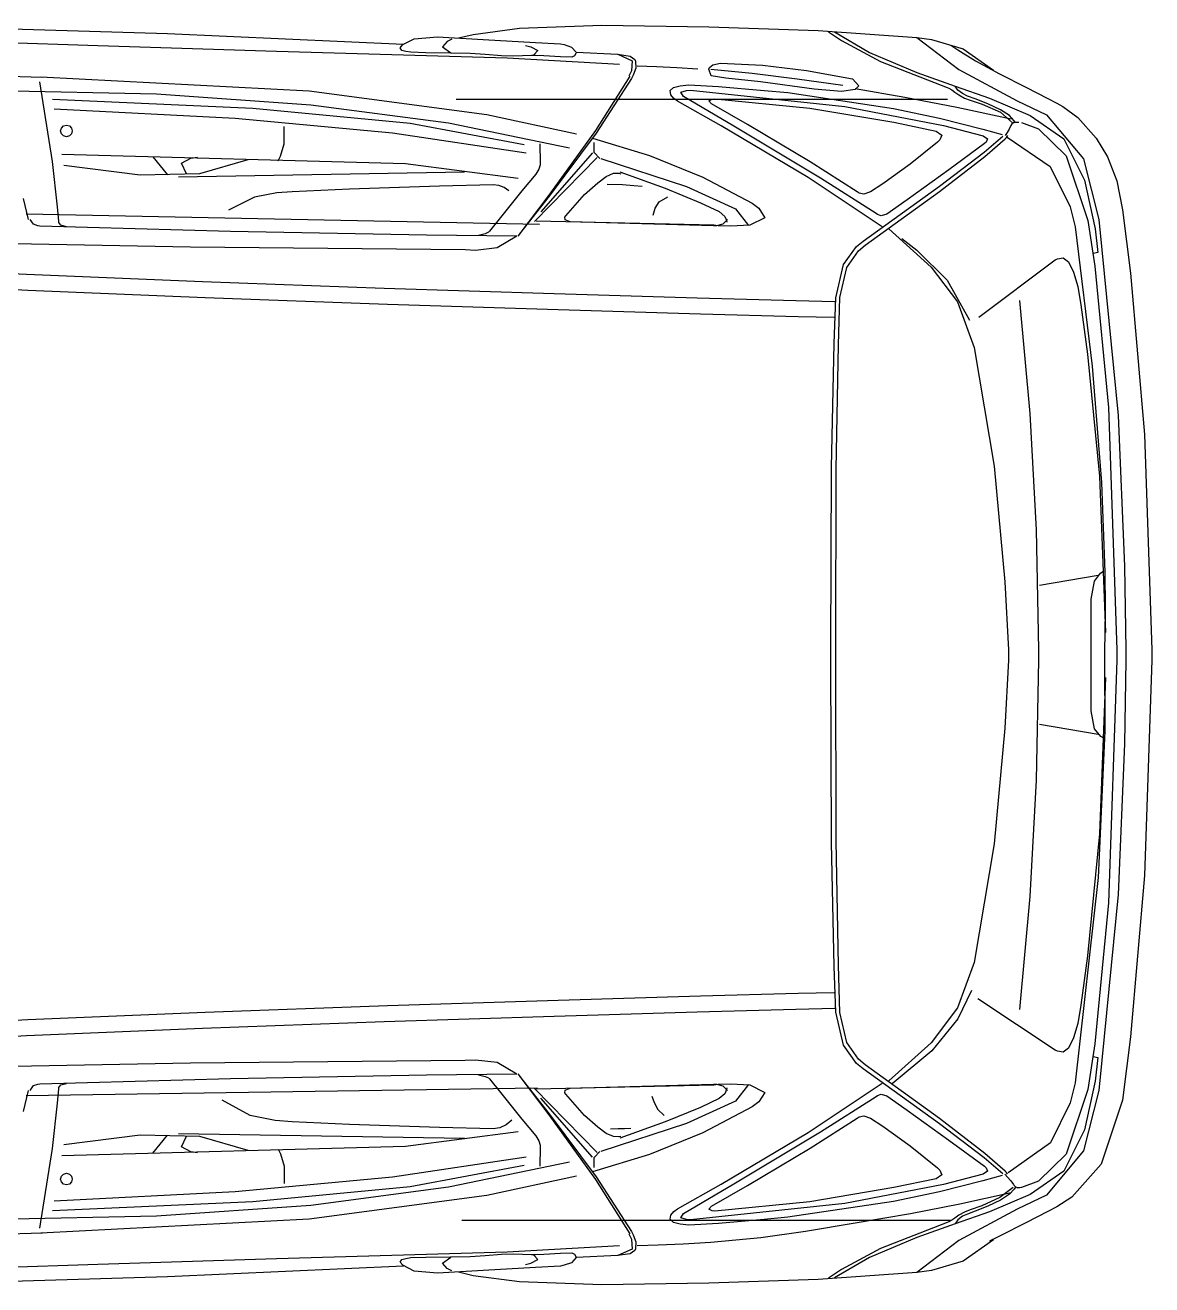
# Model space of a CAD drawing. Extents: x -577 to 2995, y -976 to 954.
# Drawn here: x 1526 to 2995, y -832 to 810 of the extents above; entities that cross this region are included whole.
import ezdxf

# ---------------------------------------------------------------- set-up
doc = ezdxf.new("R2010")
doc.units = 0
doc.header["$LTSCALE"] = 5
doc.header["$MEASUREMENT"] = 0
doc.layers.add('000_FREI-LASSEN', color=7, linetype='CONTINUOUS')
doc.layers.add('001_HILFSLINIEN', color=7, linetype='CONTINUOUS')

# ---------------------------------------------------------------- blocks, each defined once
blk = doc.blocks.new('MB_A-KLASSE_G_1')
at = {"layer": '001_HILFSLINIEN', "color": 7, "linetype": 'Continuous'}
for p, q in [((1492.7, 805.9), (1711.3, 799.3)), ((2110, 798.3), (2170.7, 806.4)), ((2170.7, 806.4), (2277.9, 810.3)), ((2277.9, 810.3), (2417.3, 808.2)), ((2417.3, 808.2), (2559.9, 803.2)), ((1453.4, 789.3), (1620.4, 783.8)), ((1711.3, 799.3), (2019.1, 785.7)), ((2018.5, 784.9), (2033.1, 792.3)), ((2033.1, 792.3), (2063.7, 795)), ((2063.7, 795), (2123.1, 791.6)), ((2076.3, 789), (2070.1, 781.9)), ((2082.1, 792.1), (2076.3, 789)), ((2090.8, 793.9), (2110, 798.3)), ((2123.1, 791.6), (2191.4, 787.7)), ((2559.9, 803.2), (2688.5, 794.3)), ((2573.5, 801.6), (2590.2, 790.3)), ((2581.4, 801.4), (2626.9, 774.8)), ((2590.2, 790.3), (2641.2, 762.9)), ((2688.5, 794.3), (2707.7, 791.7)), ((2688.5, 794.3), (2743.2, 752.7)), ((2707.7, 791.7), (2749.1, 779.6)), ((1620.4, 783.8), (1853.5, 776.2)), ((1853.5, 776.2), (2154.5, 767.8)), ((2014.7, 780.7), (2018.5, 784.9)), ((2016.9, 777.4), (2014.7, 780.7)), ((2022.2, 775.9), (2016.9, 777.4)), ((2028.7, 774.9), (2022.2, 775.9)), ((2048.2, 774.1), (2028.7, 774.9)), ((2080.6, 773.6), (2048.2, 774.1)), ((2070.1, 781.9), (2080.8, 774.2)), ((2106.2, 773.2), (2080.6, 773.6)), ((2125.6, 771.9), (2106.2, 773.2)), ((2178.2, 783.9), (2185.1, 781.9)), ((2185.1, 781.9), (2194.3, 777.2)), ((2194.3, 777.2), (2189.2, 771.5)), ((2191.4, 787.7), (2224, 785.8)), ((2224, 785.8), (2228.8, 784.9)), ((2228.8, 784.9), (2238.1, 781.6)), ((2238.1, 781.6), (2244.4, 774.9)), ((2244.1, 773.3), (2242.4, 770.2)), ((2244.4, 774.9), (2244.1, 773.3)), ((2244.4, 774.9), (2298.9, 772.3)), ((2298.3, 772.3), (2314.7, 769.8)), ((2298.9, 772.3), (2317.3, 763.8)), ((2626.9, 774.8), (2688.7, 748.7)), ((2733.1, 784.4), (2742.2, 778.3)), ((2742.2, 778.3), (2765.3, 763.9)), ((2749.1, 779.6), (2788.7, 751.6)), ((2146.8, 770.2), (2125.6, 771.9)), ((2162.2, 769.7), (2146.8, 770.2)), ((2154.5, 767.8), (2301.1, 759.5)), ((2174.2, 770.3), (2162.2, 769.7)), ((2186, 770.7), (2174.2, 770.3)), ((2191.4, 770.9), (2186, 770.7)), ((2202.4, 770.3), (2191.4, 770.9)), ((2224, 769.2), (2202.4, 770.3)), ((2238.6, 768.6), (2224, 769.2)), ((2242.4, 770.2), (2238.6, 768.6)), ((2314.7, 769.8), (2321, 765.5)), ((2317.3, 763.8), (2316.7, 750.6)), ((2321, 765.5), (2321.9, 763.2)), ((2321.9, 763.2), (2322.3, 754.4)), ((2323.8, 757.1), (2349.3, 756.3)), ((2349.3, 756.3), (2375.7, 755.1)), ((2418.3, 754.9), (2422.7, 758.6)), ((2422.7, 758.6), (2432.8, 760.6)), ((2432.8, 760.6), (2487.3, 758)), ((2487.3, 758), (2544.6, 751.2)), ((2641.2, 762.9), (2728.3, 729.2)), ((2765.3, 763.9), (2796.5, 746.9)), ((1465.3, 744.8), (1548.6, 742.4)), ((1546.2, 743), (1896.2, 724.8)), ((2314.2, 743.8), (2269.5, 673)), ((2316.4, 740.8), (2270.4, 669.3)), ((2316.7, 750.6), (2312.9, 743.8)), ((2318.7, 745.1), (2316.4, 740.8)), ((2322.3, 754.4), (2318.7, 745.1)), ((2375.7, 755.1), (2403.1, 753.2)), ((2417.4, 752.9), (2418.3, 754.9)), ((2420.3, 744.2), (2417.4, 752.9)), ((2420, 753), (2473.9, 747.7)), ((2439.7, 741.4), (2420.3, 744.2)), ((2484.6, 736.3), (2439.7, 741.4)), ((2473.9, 747.7), (2532.4, 740.5)), ((2532.4, 740.5), (2592.1, 731.9)), ((2544.6, 751.2), (2604.7, 740.2)), ((2604.7, 740.2), (2613, 731.4)), ((2688.7, 748.7), (2738.8, 730.6)), ((2743.2, 752.7), (2819.3, 711.7)), ((2796.5, 746.9), (2830.7, 729.6)), ((1475.5, 725.4), (1697.1, 720.9)), ((1561.4, 632.6), (1545.1, 736.4)), ((1896.2, 724.8), (2127.9, 693.9)), ((2367.1, 724.9), (2371.4, 729)), ((2368, 719.5), (2367.1, 724.9)), ((2371.4, 729), (2380.2, 731.4)), ((2380.2, 731.4), (2391.2, 732.6)), ((2380.8, 722.8), (2388.3, 725)), ((2384.3, 717.4), (2380.8, 722.8)), ((2388.3, 725), (2393.7, 725.4)), ((2391.2, 732.6), (2429.8, 730.3)), ((2393.7, 725.4), (2594.6, 704.1)), ((2429.8, 730.3), (2489.6, 725.1)), ((2554.6, 726.7), (2484.6, 736.3)), ((2489.6, 725.1), (2520.6, 722.3)), ((2590.2, 723.8), (2554.6, 726.7)), ((2608.3, 726.6), (2590.2, 723.8)), ((2613, 731.4), (2608.3, 726.6)), ((2608.4, 727.8), (2673.2, 716.5)), ((2728.3, 729.2), (2730.2, 728.2)), ((2730.2, 728.2), (2734.1, 725.8)), ((2734.1, 725.8), (2738, 723.1)), ((2738, 723.1), (2743.2, 719.6)), ((2738.8, 730.6), (2783.5, 715.3)), ((2741.9, 725.7), (2738.8, 730.6)), ((2748.4, 721), (2741.9, 725.7)), ((2830.7, 729.6), (2859.3, 714.8)), ((1561.6, 713.6), (1822.7, 702.2)), ((1697.1, 720.9), (1898.3, 706.6)), ((1898.3, 706.6), (2078.1, 683)), ((2088, 713.6), (2728.6, 713.6)), ((2371.9, 714.7), (2368, 719.5)), ((2376.6, 711.4), (2371.9, 714.7)), ((2433.6, 679), (2376.6, 711.4)), ((2450.1, 678.5), (2384.3, 717.4)), ((2417.3, 711.8), (2421.9, 713.7)), ((2420.7, 707.8), (2417.3, 711.8)), ((2467.6, 680.9), (2420.7, 707.8)), ((2421.9, 713.7), (2425.4, 714.1)), ((2425.4, 714.1), (2549.2, 702)), ((2520.6, 722.3), (2658.4, 701.5)), ((2673.2, 716.5), (2741, 703.3)), ((2743.2, 719.6), (2750.8, 715.3)), ((2754.6, 717.9), (2748.4, 721)), ((2750.8, 715.3), (2758.1, 712.3)), ((2764.6, 714.2), (2754.6, 717.9)), ((2758.1, 712.3), (2773.9, 707.2)), ((2781.1, 707.7), (2764.6, 714.2)), ((2773.9, 707.2), (2797.9, 696.7)), ((2797.7, 700.1), (2781.1, 707.7)), ((2783.5, 715.3), (2836.3, 692.4)), ((2819.3, 711.7), (2857.8, 693.2)), ((2859.3, 714.8), (2871.3, 708.5)), ((2871.3, 708.5), (2879.2, 704.1)), ((1563.7, 701.1), (1799.6, 689.1)), ((1822.7, 702.2), (2027.7, 682.5)), ((2127.9, 693.9), (2245, 668.8)), ((2549.2, 702), (2658.6, 683.6)), ((2594.6, 704.1), (2723.3, 679.5)), ((2658.4, 701.5), (2718.2, 689.2)), ((2741, 703.3), (2811.7, 688.3)), ((2809.3, 692.3), (2797.7, 700.1)), ((2797.9, 696.7), (2813.2, 683)), ((2815.6, 685.7), (2809.3, 692.3)), ((2836.3, 692.4), (2880.5, 662.1)), ((2857.8, 693.2), (2906, 635.8)), ((2879.2, 704.1), (2898.6, 689.7)), ((1572.1, 672.3), (1573.2, 676.2)), ((1573.2, 676.2), (1575.9, 678.9)), ((1575.9, 678.9), (1579.7, 679.9)), ((1579.7, 679.9), (1583.5, 678.9)), ((1583.5, 678.9), (1586.3, 676.2)), ((1586.3, 676.2), (1587.3, 672.3)), ((1799.6, 689.1), (2004.7, 670)), ((1863.5, 655.6), (1863.8, 678.2)), ((2027.7, 682.5), (2176.5, 654.6)), ((2078.1, 683), (2235.7, 650.5)), ((2546.9, 611.5), (2433.6, 679)), ((2562.8, 610.7), (2450.1, 678.5)), ((2549.6, 631.9), (2467.6, 680.9)), ((2658.6, 683.6), (2714, 672.2)), ((2718.2, 689.2), (2774.9, 674.8)), ((2723.3, 679.5), (2775, 666.2)), ((2774.9, 674.8), (2800, 667.9)), ((2808.9, 674.6), (2806.3, 670.2)), ((2811.2, 679.4), (2808.9, 674.6)), ((2812.1, 680.9), (2811.2, 679.4)), ((2815.3, 683.3), (2812.1, 680.9)), ((2821.5, 683.4), (2815.3, 683.3)), ((2817.5, 682.8), (2815.6, 685.7)), ((2825, 683.4), (2847.2, 675.1)), ((2847.2, 675.1), (2883.5, 639.7)), ((2898.6, 689.7), (2922.6, 663)), ((1573.2, 668.5), (1572.1, 672.3)), ((1575.9, 665.8), (1573.2, 668.5)), ((1579.7, 664.8), (1575.9, 665.8)), ((1583.5, 665.8), (1579.7, 664.8)), ((1586.3, 668.5), (1583.5, 665.8)), ((1587.3, 672.3), (1586.3, 668.5)), ((2004.7, 670), (2179, 643.8)), ((2269.5, 673), (2208.7, 588.6)), ((2270.4, 669.3), (2209.1, 587.2)), ((2265.5, 663.1), (2340.1, 640.3)), ((2267.7, 644.1), (2267.7, 657.2)), ((2715.8, 657.8), (2679.9, 628.9)), ((2714, 672.2), (2721.2, 666.9)), ((2718.7, 660.7), (2715.8, 657.8)), ((2721.2, 666.9), (2718.7, 660.7)), ((2775, 666.2), (2780.6, 662.2)), ((2776.4, 644.7), (2800.9, 665.7)), ((2778.9, 657.9), (2776.7, 655.8)), ((2777.4, 639), (2803.9, 661.9)), ((2780.6, 662.2), (2778.9, 657.9)), ((2806.3, 670.2), (2803.8, 666.4)), ((2803.9, 661.9), (2804.3, 662.5)), ((2804.3, 662.5), (2805.5, 664)), ((2805.5, 664), (2807.2, 666.4)), ((2806.4, 664.4), (2862.6, 625.8)), ((2880.5, 662.1), (2907.5, 608.3)), ((2922.6, 663), (2937.2, 638.5)), ((1573.7, 642.2), (2021.7, 630.1)), ((1858.6, 639.6), (1863.5, 655.6)), ((2196.8, 655.6), (2197.6, 630.8)), ((2265.9, 643.8), (2198.3, 566.9)), ((2275.4, 636.4), (2267.7, 644.1)), ((2718.2, 600.5), (2776.4, 644.7)), ((2776.7, 655.8), (2730.5, 621.5)), ((1568.2, 573.5), (1561.4, 632.6)), ((1675.7, 614.9), (1576.2, 627.2)), ((1692.4, 638.6), (1711.4, 615)), ((1729.5, 630.5), (1741.7, 636.7)), ((1736.1, 616.3), (1729.5, 630.5)), ((1741.7, 636.7), (1750.7, 638)), ((1816.1, 634.8), (1753.1, 616.3)), ((1855.6, 633.4), (1858.6, 639.6)), ((2021.7, 630.1), (2168.9, 610.9)), ((2271.8, 637.9), (2190.1, 554.3)), ((2197.4, 628.3), (2195.9, 622.6)), ((2197.6, 630.8), (2197.4, 628.3)), ((2276.7, 636.4), (2388.1, 600)), ((2340.1, 640.3), (2409.6, 612)), ((2610.8, 592.8), (2549.6, 631.9)), ((2679.9, 628.9), (2644.4, 603.6)), ((2718.1, 593.5), (2777.4, 639)), ((2862.6, 625.8), (2888.7, 573.4)), ((2883.5, 639.7), (2911.5, 555.7)), ((2906, 635.8), (2926.1, 556.9)), ((2937.2, 638.5), (2949.3, 607.5)), ((1753.1, 616.3), (1675.7, 614.9)), ((1725.6, 612.7), (2098.6, 619.1)), ((2191.9, 616.1), (2173.7, 594.1)), ((2195.9, 622.6), (2191.9, 616.1)), ((2272.6, 604.7), (2283.7, 612.8)), ((2283.7, 612.8), (2292.9, 617.1)), ((2292.9, 617.1), (2299.9, 617.3)), ((2299.9, 617.3), (2302.7, 616.6)), ((2301.2, 619), (2360.3, 597.9)), ((2409.6, 612), (2474, 578.1)), ((2643.3, 547.5), (2546.9, 611.5)), ((2635.6, 564.9), (2562.8, 610.7)), ((2730.5, 621.5), (2676, 582.4)), ((2907.5, 608.3), (2921.1, 544.5)), ((1853.9, 591.6), (1825.1, 585.9)), ((1874.1, 593), (1853.9, 591.6)), ((1949, 596.4), (1874.1, 593)), ((2066.2, 600.4), (1949, 596.4)), ((2136, 602.3), (2066.2, 600.4)), ((2143.4, 601.2), (2136, 602.3)), ((2150.3, 598.4), (2143.4, 601.2)), ((2173.7, 594.1), (2145.7, 559.5)), ((2156.6, 594.3), (2150.3, 598.4)), ((2255.2, 589.5), (2272.6, 604.7)), ((2304.6, 602), (2284.8, 602.6)), ((2319.6, 600.9), (2304.6, 602)), ((2330.6, 599.7), (2319.6, 600.9)), ((2360.3, 597.9), (2406.4, 578.8)), ((2388.1, 600), (2452.3, 570.9)), ((2613.3, 591.4), (2610.8, 592.8)), ((2618.8, 528.6), (2718.2, 600.5)), ((2628.3, 592.8), (2619.6, 590)), ((2621.4, 523.4), (2718.1, 593.5)), ((2644.4, 603.6), (2628.3, 592.8)), ((2949.3, 607.5), (2957, 569.5)), ((1523.2, 584.4), (1529.6, 557)), ((1825.1, 585.9), (1790.9, 569.1)), ((2208.7, 588.6), (2168.1, 535)), ((2209.1, 587.2), (2170.7, 538.1)), ((2230.7, 561.8), (2255.2, 589.5)), ((2347.2, 571.6), (2352.7, 580.1)), ((2352.7, 580.1), (2363.8, 586.5)), ((2406.4, 578.8), (2430.8, 567.2)), ((2474, 578.1), (2482.5, 571.8)), ((2619.6, 590), (2613.3, 591.4)), ((2676, 582.4), (2649.6, 563.8)), ((2196.5, 550.5), (1527.1, 564)), ((1569.6, 554.9), (1568.2, 573.5)), ((2145.7, 559.5), (2131.2, 541.5)), ((2229.8, 560), (2230.7, 561.8)), ((2230.1, 556.6), (2229.8, 560)), ((2344.6, 562.4), (2347.2, 571.6)), ((2430.8, 567.2), (2438.1, 561)), ((2438.1, 561), (2440.6, 555.8)), ((2452.3, 570.9), (2469.1, 549.2)), ((2490.3, 559.2), (2470.8, 549.6)), ((2482.5, 571.8), (2490.3, 559.2)), ((2637.3, 563.5), (2635.6, 564.9)), ((2642.1, 561.8), (2637.3, 563.5)), ((2649.6, 563.8), (2642.1, 561.8)), ((2888.7, 573.4), (2895.1, 547.1)), ((2957, 569.5), (2967.1, 486.8)), ((1536.9, 550.6), (1532.4, 557)), ((1542.4, 548.5), (1536.9, 550.6)), ((1545.1, 548.4), (1542.4, 548.5)), ((1793.4, 541.1), (1545.1, 548.4)), ((1569.8, 553), (1569.6, 554.9)), ((1572.2, 549.4), (1569.8, 553)), ((1579.6, 547.5), (1572.2, 549.4)), ((2423.7, 549.6), (2192.4, 554.7)), ((2236.4, 554), (2230.1, 556.6)), ((2423.3, 548.5), (2236.4, 554)), ((2427.4, 548.8), (2423.3, 548.5)), ((2429.7, 548.8), (2423.7, 549.6)), ((2435.5, 550.9), (2427.4, 548.8)), ((2446.2, 548.1), (2429.7, 548.8)), ((2441.7, 556.7), (2435.5, 550.9)), ((2440.6, 555.8), (2441, 553.6)), ((2470.8, 549.6), (2446.2, 548.1)), ((2652.2, 544.5), (2707.4, 494.8)), ((2895.1, 547.1), (2917.5, 365.8)), ((2911.5, 555.7), (2920.7, 496.1)), ((2921.1, 544.5), (2924.8, 513.7)), ((2926.1, 556.9), (2930.1, 517.2)), ((2049.2, 536.6), (1793.4, 541.1)), ((2166.9, 535), (2049.2, 536.6)), ((2125.5, 538), (2117.2, 535.9)), ((2129.9, 540.4), (2125.5, 538)), ((2131.2, 541.5), (2129.9, 540.4)), ((2166.9, 535), (2141.3, 520)), ((2609.9, 521.5), (2618.8, 528.6)), ((2668.9, 532), (2688.7, 516.7)), ((1741.6, 520.9), (1510.9, 525.2)), ((2099.8, 517.2), (1741.6, 520.9)), ((2113.1, 516.6), (2099.8, 517.2)), ((2141.3, 520), (2113.1, 516.6)), ((2593, 498), (2609.9, 521.5)), ((2597.3, 494.3), (2612.4, 516.1)), ((2612.4, 516.1), (2621.4, 523.4)), ((2688.7, 516.7), (2728.2, 477.7)), ((2924.8, 513.7), (2918.4, 512.6)), ((2930.1, 517.2), (2951, 301.1)), ((1527.7, 485.1), (1326.4, 495.4)), ((2583, 454.9), (2593, 498)), ((2588.4, 455), (2597.3, 494.3)), ((2707.4, 494.8), (2741.8, 449.3)), ((2769.3, 429.6), (2869.1, 504.1)), ((2869.1, 504.1), (2872.2, 505.7)), ((2872.2, 505.7), (2879.3, 506.8)), ((2879.3, 506.8), (2886.6, 501.5)), ((2886.6, 501.5), (2892.8, 488.3)), ((2920.7, 496.1), (2938.4, 311.9)), ((1757.3, 475.6), (1527.7, 485.1)), ((2728.2, 477.7), (2757.4, 425.6)), ((2892.8, 488.3), (2898.4, 469.6)), ((2967.1, 486.8), (2985.6, 276.5)), ((1529.4, 464.3), (1326.2, 474.7)), ((1760.6, 454.7), (1529.4, 464.3)), ((1993.8, 467.1), (1757.3, 475.6)), ((2215.8, 460), (1993.8, 467.1)), ((2402, 454.5), (2215.8, 460)), ((2898.4, 469.6), (2902.3, 445.4)), ((1998.2, 446.2), (1760.6, 454.7)), ((2220.7, 439.1), (1998.2, 446.2)), ((2531, 450.9), (2402, 454.5)), ((2581.5, 449.6), (2531, 450.9)), ((2580.8, 395.1), (2583, 454.9)), ((2586.4, 393.6), (2588.4, 455)), ((2741.8, 449.3), (2763.2, 390.1)), ((2822.6, 451.1), (2836, 303.9)), ((2902.3, 445.4), (2911.1, 381.3)), ((2406.4, 433.6), (2220.7, 439.1)), ((2533.7, 430.1), (2406.4, 433.6)), ((2581, 428.9), (2533.7, 430.1)), ((2577.3, 233.3), (2580.8, 395.1)), ((2583.4, 231.4), (2586.4, 393.6)), ((2763.2, 390.1), (2789.4, 235.2)), ((2911.1, 381.3), (2927, 222.2)), ((2917.5, 365.8), (2929.4, 213.9)), ((2836, 303.9), (2844.2, 152.1)), ((2938.4, 311.9), (2949.5, -4.3)), ((2951, 301.1), (2959.5, 104.6)), ((2985.6, 276.5), (2995.1, -4.3)), ((2576.7, -4.3), (2577.3, 233.3)), ((2583.1, -4.3), (2583.4, 231.4)), ((2789.4, 235.2), (2803.3, 84.2)), ((2927, 222.2), (2934.7, 18.3)), ((2929.4, 213.9), (2933.8, 97)), ((2844.2, 152.1), (2847.2, -4.3)), ((2928.3, 95.8), (2932.4, 98.9)), ((2959.5, 104.6), (2961.2, -4.3)), ((2803.3, 84.2), (2808.1, -4.3)), ((2925, 92.5), (2848.6, 79.7)), ((2916.1, 61.9), (2920.4, 85.3)), ((2920.4, 85.3), (2928.3, 95.8)), ((2933.8, 97), (2934.3, 49.9)), ((2916.1, -84), (2916.1, 61.9)), ((2934.3, 49.9), (2934, 15.9)), ((2934, 15.9), (2933.5, -4.3)), ((2576.7, -17.8), (2576.7, -4.3)), ((2583.1, -17.8), (2583.1, -4.3)), ((2808.1, -4.3), (2808.1, -17.8)), ((2847.2, -4.3), (2847.2, -17.8)), ((2933.5, -4.3), (2933.5, -17.8)), ((2949.5, -4.3), (2949.5, -17.8)), ((2961.2, -4.3), (2961.2, -17.8)), ((2995.1, -4.3), (2995.1, -17.8)), ((2577.3, -255.4), (2576.7, -17.8)), ((2583.4, -253.6), (2583.1, -17.8)), ((2808.1, -17.8), (2803.3, -106.3)), ((2847.2, -17.8), (2844.2, -174.2)), ((2933.5, -17.8), (2934, -110.5)), ((2949.5, -17.8), (2938.4, -334.1)), ((2961.2, -17.8), (2959.5, -126.7)), ((2995.1, -17.8), (2985.6, -298.7)), ((2934.7, -40.4), (2927, -244.4)), ((2920.4, -107.4), (2916.1, -84)), ((2803.3, -106.3), (2789.4, -257.4)), ((2925, -114.6), (2848.6, -101.9)), ((2928.4, -117.5), (2920.4, -107.4)), ((2934, -110.5), (2925.1, -301.1)), ((2932.7, -119.7), (2928.4, -117.5)), ((2959.5, -126.7), (2951, -323.2)), ((2844.2, -174.2), (2836, -326)), ((2927, -244.4), (2911.1, -403.4)), ((2580.8, -417.2), (2577.3, -255.4)), ((2586.4, -415.7), (2583.4, -253.6)), ((2789.4, -257.4), (2763.2, -412.2)), ((2925.1, -301.1), (2895.1, -569.2)), ((2985.6, -298.7), (2967.1, -508.9)), ((2836, -326), (2822.6, -473.2)), ((2951, -323.2), (2930.1, -539.3)), ((2938.4, -334.1), (2920.7, -518.2)), ((2911.1, -403.4), (2902.3, -467.6)), ((2583, -477), (2580.8, -417.2)), ((2588.4, -477.1), (2586.4, -415.7)), ((2763.2, -412.2), (2741.8, -471.4)), ((2220.7, -461.2), (2406.4, -455.7)), ((2406.4, -455.7), (2533.7, -452.2)), ((2533.7, -452.2), (2581, -451)), ((2759.8, -448.4), (2742.2, -485.4)), ((2869.1, -526.2), (2768.4, -459.5)), ((1760.6, -476.8), (1998.2, -468.3)), ((1998.2, -468.3), (2220.7, -461.2)), ((2402, -476.6), (2531, -473)), ((2531, -473), (2581.5, -471.7)), ((2741.8, -471.4), (2707.4, -516.9)), ((2902.3, -467.6), (2898.4, -491.7)), ((1326.2, -496.8), (1529.4, -486.4)), ((1529.4, -486.4), (1760.6, -476.8)), ((1757.3, -497.7), (1993.8, -489.2)), ((1993.8, -489.2), (2215.8, -482.1)), ((2215.8, -482.1), (2402, -476.6)), ((2593, -520.1), (2583, -477)), ((2597.3, -516.4), (2588.4, -477.1)), ((2742.2, -485.4), (2708, -527.1)), ((2898.4, -491.7), (2892.8, -510.5)), ((1326.4, -517.6), (1527.7, -507.3)), ((1527.7, -507.3), (1757.3, -497.7)), ((2967.1, -508.9), (2957, -591.6)), ((2609.9, -543.6), (2593, -520.1)), ((2612.4, -538.2), (2597.3, -516.4)), ((2707.4, -516.9), (2652.2, -566.6)), ((2886.6, -523.7), (2879.3, -528.9)), ((2892.8, -510.5), (2886.6, -523.7)), ((2920.7, -518.2), (2911.5, -577.9)), ((1741.6, -543.1), (2099.8, -539.3)), ((2099.8, -539.3), (2113.1, -538.8)), ((2113.1, -538.8), (2141.3, -542.2)), ((2621.4, -545.5), (2612.4, -538.2)), ((2708, -527.1), (2656.4, -570.3)), ((2872.2, -527.9), (2869.1, -526.2)), ((2879.3, -528.9), (2872.2, -527.9)), ((2918.4, -534.7), (2924.8, -535.9)), ((2924.8, -535.9), (2921.1, -566.7)), ((2930.1, -539.3), (2926.1, -579.1)), ((1510.9, -547.4), (1741.6, -543.1)), ((2049.2, -558.7), (2166.9, -557.1)), ((2141.3, -542.2), (2166.9, -557.1)), ((2168.1, -557.1), (2208.7, -610.7)), ((2618.8, -550.8), (2609.9, -543.6)), ((2718.2, -622.6), (2618.8, -550.8)), ((2718.1, -615.7), (2621.4, -545.5)), ((1532.4, -579.1), (1536.9, -572.7)), ((1536.9, -572.7), (1542.4, -570.6)), ((1542.4, -570.6), (1545.1, -570.5)), ((1545.1, -570.5), (1793.4, -563.2)), ((1569.8, -575.1), (1572.2, -571.6)), ((1572.2, -571.6), (1579.6, -569.7)), ((1793.4, -563.2), (2049.2, -558.7)), ((2117.2, -558.6), (2125.5, -560.6)), ((2125.5, -560.6), (2129.9, -562.7)), ((2129.9, -562.7), (2131.2, -563.6)), ((2131.2, -563.6), (2145.7, -581.6)), ((2170.7, -560.2), (2209.1, -609.3)), ((2192.4, -576.8), (2423.7, -571.7)), ((2236.4, -576.1), (2423.3, -570.6)), ((2423.3, -570.6), (2427.4, -570.9)), ((2423.7, -571.7), (2429.7, -570.9)), ((2427.4, -570.9), (2435.5, -573.1)), ((2429.7, -570.9), (2446.2, -570.2)), ((2435.5, -573.1), (2441.7, -578.8)), ((2446.2, -570.2), (2470.8, -571.7)), ((2469.1, -571.3), (2452.3, -593)), ((2470.8, -571.7), (2490.3, -581.4)), ((2546.9, -633.7), (2643.3, -569.6)), ((2895.1, -569.2), (2888.7, -595.3)), ((2921.1, -566.7), (2907.5, -630.4)), ((1529.6, -579.1), (1523.2, -606.5)), ((2193.9, -576.1), (1527.1, -586.1)), ((1568.2, -595.7), (1569.6, -577)), ((1569.6, -577), (1569.8, -575.1)), ((2145.7, -581.6), (2173.7, -616.2)), ((2271.8, -660), (2190.1, -576.4)), ((2265.9, -666), (2198.3, -589)), ((2229.8, -582.2), (2230.1, -578.7)), ((2230.7, -583.9), (2229.8, -582.2)), ((2230.1, -578.7), (2236.4, -576.1)), ((2255.2, -611.6), (2230.7, -583.9)), ((2343.2, -586.2), (2345.9, -594.7)), ((2430.8, -589.4), (2406.4, -601)), ((2438.1, -583.2), (2430.8, -589.4)), ((2440.6, -577.9), (2438.1, -583.2)), ((2441, -575.7), (2440.6, -577.9)), ((2490.3, -581.4), (2482.5, -594)), ((2562.8, -632.8), (2635.6, -587)), ((2635.6, -587), (2637.3, -585.6)), ((2637.3, -585.6), (2642.1, -583.9)), ((2642.1, -583.9), (2649.6, -585.9)), ((2649.6, -585.9), (2676, -604.5)), ((2911.5, -577.9), (2883.5, -661.9)), ((2926.1, -579.1), (2906, -657.9)), ((1561.4, -654.7), (1568.2, -595.7)), ((1819.2, -611.5), (1782.8, -591.5)), ((2345.9, -594.7), (2351, -603.8)), ((2351, -603.8), (2359.2, -611.5)), ((2406.4, -601), (2360.3, -620)), ((2452.3, -593), (2388.1, -622.1)), ((2474, -600.2), (2409.6, -634.2)), ((2482.5, -594), (2474, -600.2)), ((2676, -604.5), (2730.5, -643.6)), ((2888.7, -595.3), (2863, -647.4)), ((2957, -591.6), (2929.2, -675.2)), ((1851.7, -618.3), (1819.2, -611.5)), ((1874.1, -619.8), (1851.7, -618.3)), ((1949, -623.3), (1874.1, -619.8)), ((2066.2, -627.2), (1949, -623.3)), ((2153.1, -623.6), (2144.9, -627.6)), ((2160.4, -617.8), (2153.1, -623.6)), ((2173.7, -616.2), (2191.9, -638.3)), ((2208.7, -610.7), (2269.5, -695.1)), ((2209.1, -609.3), (2270.4, -691.4)), ((2272.6, -626.8), (2255.2, -611.6)), ((2388.1, -622.1), (2276.7, -658.5)), ((2360.3, -620), (2301.2, -641.1)), ((2549.6, -654.1), (2610.8, -614.9)), ((2610.8, -614.9), (2613.3, -613.5)), ((2613.3, -613.5), (2619.6, -612.1)), ((2619.6, -612.1), (2628.3, -614.9)), ((2628.3, -614.9), (2644.4, -625.7)), ((2777.4, -661.1), (2718.1, -615.7)), ((2776.4, -666.9), (2718.2, -622.6)), ((1576.2, -649.4), (1675.7, -637)), ((1675.7, -637), (1753.1, -638.5)), ((1692.4, -660.7), (1711.4, -637.1)), ((1725.6, -634.9), (2098.6, -641.2)), ((1729.5, -652.6), (1736.1, -638.5)), ((1753.1, -638.5), (1816.1, -657)), ((2168.9, -633), (2021.7, -652.2)), ((2136, -629.1), (2066.2, -627.2)), ((2144.9, -627.6), (2136, -629.1)), ((2191.9, -638.3), (2195.9, -644.7)), ((2283.7, -634.9), (2272.6, -626.8)), ((2292.9, -639.2), (2283.7, -634.9)), ((2299.1, -629.2), (2289, -629.4)), ((2299.9, -639.4), (2292.9, -639.2)), ((2307.6, -628.9), (2299.1, -629.2)), ((2302.7, -638.8), (2299.9, -639.4)), ((2315.8, -628.5), (2307.6, -628.9)), ((2409.6, -634.2), (2340.1, -662.5)), ((2433.6, -701.1), (2546.9, -633.7)), ((2450.1, -700.6), (2562.8, -632.8)), ((2644.4, -625.7), (2679.9, -651)), ((2907.5, -630.4), (2880.5, -684.3)), ((1545.1, -758.6), (1561.4, -654.7)), ((2021.7, -652.2), (1573.7, -664.4)), ((1741.7, -658.8), (1729.5, -652.6)), ((1855.6, -655.6), (1858.6, -661.7)), ((2195.9, -644.7), (2197.4, -650.5)), ((2197.6, -652.9), (2196.8, -677.8)), ((2197.4, -650.5), (2197.6, -652.9)), ((2467.6, -703.1), (2549.6, -654.1)), ((2679.9, -651), (2715.8, -679.9)), ((2730.5, -643.6), (2776.7, -677.9)), ((2863, -647.4), (2807.6, -686.3)), ((1750.7, -660.2), (1741.7, -658.8)), ((1858.6, -661.7), (1863.5, -677.8)), ((2179, -665.9), (2004.7, -692.1)), ((2235.7, -672.6), (2078.1, -705.2)), ((2340.1, -662.5), (2265.5, -685.2)), ((2267.7, -666.2), (2275.4, -658.5)), ((2267.7, -679.4), (2267.7, -666.2)), ((2800.9, -687.8), (2776.4, -666.9)), ((2803.9, -684.1), (2777.4, -661.1)), ((2883.5, -661.9), (2847.2, -697.2)), ((2906, -657.9), (2857.8, -715.3)), ((1573.2, -690.7), (1575.9, -687.9)), ((1575.9, -687.9), (1579.7, -686.9)), ((1579.7, -686.9), (1583.5, -687.9)), ((1583.5, -687.9), (1586.3, -690.7)), ((1863.5, -677.8), (1863.8, -700.3)), ((2176.5, -676.7), (2027.7, -704.6)), ((2721.2, -689), (2714, -694.3)), ((2715.8, -679.9), (2718.7, -682.9)), ((2718.7, -682.9), (2721.2, -689)), ((2775, -688.3), (2723.3, -701.6)), ((2780.6, -684.3), (2775, -688.3)), ((2776.7, -677.9), (2778.9, -680)), ((2778.9, -680), (2780.6, -684.3)), ((2803.6, -688.2), (2807, -692.1)), ((2804.3, -684.6), (2803.9, -684.1)), ((2805.4, -686), (2804.3, -684.6)), ((2807, -688.2), (2805.4, -686)), ((2880.5, -684.3), (2836.3, -714.6)), ((2929.2, -675.2), (2890.7, -718.3)), ((1572.1, -694.5), (1573.2, -690.7)), ((1573.2, -698.3), (1572.1, -694.5)), ((1575.9, -701), (1573.2, -698.3)), ((1579.7, -702.1), (1575.9, -701)), ((1583.5, -701), (1579.7, -702.1)), ((1586.3, -698.3), (1583.5, -701)), ((1586.3, -690.7), (1587.3, -694.5)), ((1587.3, -694.5), (1586.3, -698.3)), ((2004.7, -692.1), (1799.6, -711.2)), ((2027.7, -704.6), (1822.7, -724.3)), ((2078.1, -705.2), (1898.3, -728.8)), ((2245, -690.9), (2127.9, -716)), ((2269.5, -695.1), (2314.2, -766)), ((2270.4, -691.4), (2316.4, -762.9)), ((2376.6, -733.5), (2433.6, -701.1)), ((2384.3, -739.5), (2450.1, -700.6)), ((2420.7, -730), (2467.6, -703.1)), ((2658.6, -705.7), (2549.2, -724.1)), ((2723.3, -701.6), (2594.6, -726.2)), ((2714, -694.3), (2658.6, -705.7)), ((2774.9, -696.9), (2718.2, -711.3)), ((2800, -690), (2774.9, -696.9)), ((2814.1, -705.4), (2797, -718.6)), ((2807, -692.1), (2811.4, -696.6)), ((2811.4, -696.6), (2814.6, -701.5)), ((2814.6, -701.5), (2815.1, -702.5)), ((2815.1, -702.5), (2816.8, -704.4)), ((2817.5, -705), (2815.6, -707.8)), ((2816.8, -704.4), (2820, -705.8)), ((2821.5, -706), (2820, -705.8)), ((2823.1, -705.9), (2821.5, -706)), ((2825, -705.6), (2823.1, -705.9)), ((2847.2, -697.2), (2825, -705.6)), ((1799.6, -711.2), (1563.7, -723.2)), ((2127.9, -716), (1896.2, -746.9)), ((2718.2, -711.3), (2658.4, -723.7)), ((2811.7, -712.6), (2744.7, -727.1)), ((2797, -718.6), (2773.2, -729.2)), ((2797.7, -722.2), (2781.1, -729.8)), ((2836.3, -714.6), (2783.5, -737.4)), ((2809.3, -714.4), (2797.7, -722.2)), ((2815.6, -707.8), (2809.3, -714.4)), ((2857.8, -715.3), (2819.3, -733.8)), ((2890.7, -718.3), (2871.3, -730.6)), ((1822.7, -724.3), (1561.6, -735.8)), ((1898.3, -728.8), (1697.1, -743)), ((2368, -741.7), (2371.9, -736.8)), ((2371.9, -736.8), (2376.6, -733.5)), ((2594.6, -726.2), (2393.7, -747.5)), ((2417.3, -733.9), (2420.7, -730)), ((2421.9, -735.8), (2417.3, -733.9)), ((2425.4, -736.3), (2421.9, -735.8)), ((2549.2, -724.1), (2425.4, -736.3)), ((2658.4, -723.7), (2520.6, -744.4)), ((2744.7, -727.1), (2680.5, -739.7)), ((2783.5, -737.4), (2738.8, -752.7)), ((2819.3, -733.8), (2743.2, -774.8)), ((2750.8, -737.5), (2743.2, -741.7)), ((2758.1, -734.5), (2750.8, -737.5)), ((2764.6, -736.3), (2754.6, -740.1)), ((2773.2, -729.2), (2758.1, -734.5)), ((2781.1, -729.8), (2764.6, -736.3)), ((2859.3, -736.9), (2830.7, -751.7)), ((2871.3, -730.6), (2859.3, -736.9)), ((1697.1, -743), (1475.5, -747.6)), ((1896.2, -746.9), (1546.2, -765.1)), ((2095.4, -748), (2732.5, -748)), ((2367.1, -747), (2368, -741.7)), ((2371.4, -751.1), (2367.1, -747)), ((2380.2, -753.5), (2371.4, -751.1)), ((2391.2, -754.7), (2380.2, -753.5)), ((2380.8, -744.9), (2384.3, -739.5)), ((2388.3, -747.1), (2380.8, -744.9)), ((2393.7, -747.5), (2388.3, -747.1)), ((2429.8, -752.4), (2391.2, -754.7)), ((2489.6, -747.3), (2429.8, -752.4)), ((2520.6, -744.4), (2489.6, -747.3)), ((2608.4, -752.1), (2543.4, -762.7)), ((2680.5, -739.7), (2608.4, -752.1)), ((2728.3, -751.3), (2641.2, -785)), ((2738.8, -752.7), (2688.7, -770.8)), ((2730.2, -750.3), (2728.3, -751.3)), ((2734.1, -748), (2730.2, -750.3)), ((2738, -745.3), (2734.1, -748)), ((2743.2, -741.7), (2738, -745.3)), ((2741.9, -747.8), (2738.8, -752.7)), ((2748.4, -743.1), (2741.9, -747.8)), ((2754.6, -740.1), (2748.4, -743.1)), ((2830.7, -751.7), (2796.5, -769)), ((1465.3, -767), (1548.6, -764.6)), ((2312.9, -766), (2316.7, -772.8)), ((2316.4, -762.9), (2318.7, -767.2)), ((2318.7, -767.2), (2322.3, -776.5)), ((2485.4, -771), (2420, -777.3)), ((2543.4, -762.7), (2485.4, -771)), ((2688.7, -770.8), (2626.9, -797)), ((2792.1, -771.2), (2787.7, -773.5)), ((2796.5, -769), (2792.1, -771.2)), ((2301.1, -781.6), (2154.5, -790)), ((2317.3, -785.9), (2298.9, -794.4)), ((2321, -787.6), (2314.7, -791.9)), ((2316.7, -772.8), (2317.3, -785.9)), ((2321.9, -785.4), (2321, -787.6)), ((2322.3, -776.5), (2321.9, -785.4)), ((2351.5, -780.7), (2323.8, -781.4)), ((2384, -779.5), (2351.5, -780.7)), ((2420, -777.3), (2384, -779.5)), ((2641.2, -785), (2590.2, -812.5)), ((2743.2, -774.8), (2688.5, -816.4)), ((2788.7, -773.7), (2749.1, -801.7)), ((2787.7, -773.5), (2783.3, -775.8)), ((1853.5, -798.4), (1620.4, -805.9)), ((2154.5, -790), (1853.5, -798.4)), ((2014.7, -802.8), (2016.9, -799.6)), ((2018.5, -807), (2014.7, -802.8)), ((2016.9, -799.6), (2022.2, -798.1)), ((2022.2, -798.1), (2028.7, -797)), ((2028.7, -797), (2048.2, -796.2)), ((2048.2, -796.2), (2080.6, -795.8)), ((2070.1, -804.1), (2080.8, -796.4)), ((2076.3, -811.1), (2070.1, -804.1)), ((2080.6, -795.8), (2106.2, -795.3)), ((2106.2, -795.3), (2125.6, -794)), ((2125.6, -794), (2146.8, -792.4)), ((2146.8, -792.4), (2162.2, -791.9)), ((2162.2, -791.9), (2174.2, -792.4)), ((2174.2, -792.4), (2186, -792.8)), ((2178.2, -806), (2185.1, -804)), ((2185.1, -804), (2194.3, -799.3)), ((2186, -792.8), (2191.4, -793)), ((2194.3, -799.3), (2189.2, -793.6)), ((2191.4, -793), (2202.4, -792.4)), ((2202.4, -792.4), (2224, -791.3)), ((2224, -791.3), (2238.6, -790.7)), ((2238.1, -803.7), (2228.8, -807)), ((2244.4, -797), (2238.1, -803.7)), ((2238.6, -790.7), (2242.4, -792.3)), ((2242.4, -792.3), (2244.1, -795.4)), ((2244.1, -795.4), (2244.4, -797)), ((2298.9, -794.4), (2244.4, -797)), ((2314.7, -791.9), (2298.3, -794.4)), ((2626.9, -797), (2581.4, -823.5)), ((2749.1, -801.7), (2707.7, -813.8)), ((1620.4, -805.9), (1453.4, -811.4)), ((1711.3, -821.4), (2019.1, -807.8)), ((2033.1, -814.5), (2018.5, -807)), ((2063.7, -817.2), (2033.1, -814.5)), ((2123.1, -813.8), (2063.7, -817.2)), ((2082.1, -814.2), (2076.3, -811.1)), ((2110, -820.5), (2090.8, -816)), ((2170.7, -828.6), (2110, -820.5)), ((2191.4, -809.8), (2123.1, -813.8)), ((2224, -808), (2191.4, -809.8)), ((2228.8, -807), (2224, -808)), ((2688.5, -816.4), (2559.9, -825.4)), ((2590.2, -812.5), (2573.5, -823.8)), ((2707.7, -813.8), (2688.5, -816.4)), ((1492.7, -828.1), (1711.3, -821.4)), ((2277.9, -832.4), (2170.7, -828.6)), ((2417.3, -830.4), (2277.9, -832.4)), ((2559.9, -825.4), (2417.3, -830.4))]:
    blk.add_line(p, q, dxfattribs=at)

msp = doc.modelspace()

# ---------------------------------------------------------------- block references
at = {"layer": '000_FREI-LASSEN', "color": 7, "linetype": 'Continuous'}
msp.add_blockref('MB_A-KLASSE_G_1', (0, 0), dxfattribs=at)

doc.saveas('drawing.dxf')
